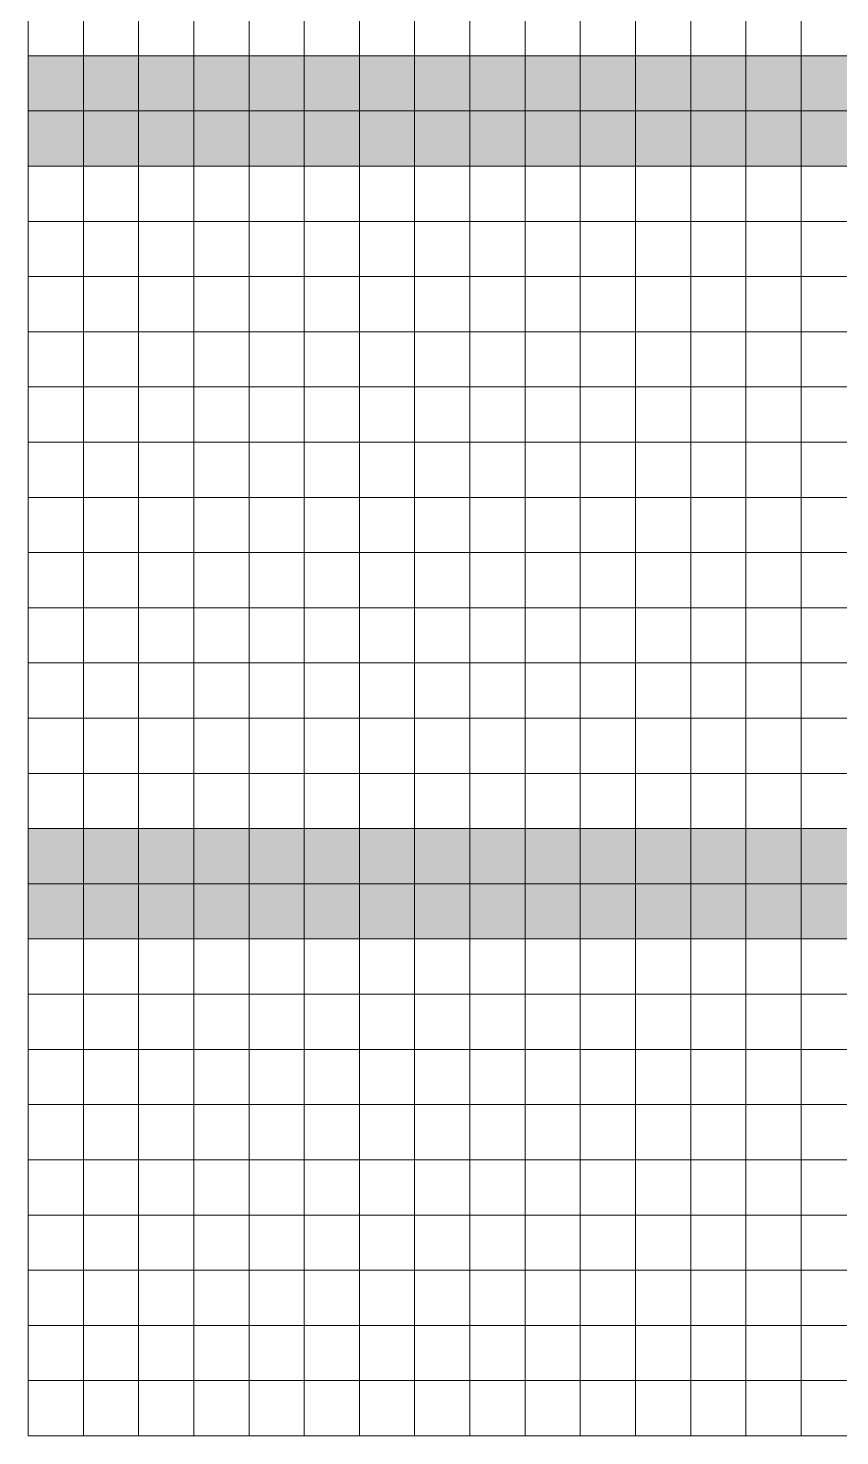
# Model space of a CAD drawing. Header units: millimetres. Extents: x 7481 to 272303, y 53290 to 107290.
# Drawn here: x 56107 to 70807, y 53290 to 78790 of the extents above; entities that cross this region are included whole.
import ezdxf

# ---------------------------------------------------------------- set-up
doc = ezdxf.new("R2010")
doc.units = ezdxf.units.MM
doc.layers.get('0').update_dxf_attribs({"lineweight": 0})
doc.layers.add('l_road', color=7, linetype='Continuous')

msp = doc.modelspace()

# ---------------------------------------------------------------- hatches: boundary and pattern name
at = {"layer": 'l_road'}
h = msp.add_hatch(color=256, dxfattribs=at)
h.dxf.hatch_style = 1
h.paths.add_polyline_path([(57107, 78290), (56107, 78290), (56107, 77290), (57107, 77290)])
h = msp.add_hatch(color=256, dxfattribs=at)
h.dxf.hatch_style = 1
h.paths.add_polyline_path([(58107, 78290), (57107, 78290), (57107, 77290), (58107, 77290)])
h = msp.add_hatch(color=256, dxfattribs=at)
h.dxf.hatch_style = 1
h.paths.add_polyline_path([(59107, 78290), (58107, 78290), (58107, 77290), (59107, 77290)])
h = msp.add_hatch(color=256, dxfattribs=at)
h.dxf.hatch_style = 1
h.paths.add_polyline_path([(60107, 78290), (59107, 78290), (59107, 77290), (60107, 77290)])
h = msp.add_hatch(color=256, dxfattribs=at)
h.dxf.hatch_style = 1
h.paths.add_polyline_path([(61107, 78290), (60107, 78290), (60107, 77290), (61107, 77290)])
h = msp.add_hatch(color=256, dxfattribs=at)
h.dxf.hatch_style = 1
h.paths.add_polyline_path([(62107, 78290), (61107, 78290), (61107, 77290), (62107, 77290)])
h = msp.add_hatch(color=256, dxfattribs=at)
h.dxf.hatch_style = 1
h.paths.add_polyline_path([(63107, 78290), (62107, 78290), (62107, 77290), (63107, 77290)])
h = msp.add_hatch(color=256, dxfattribs=at)
h.dxf.hatch_style = 1
h.paths.add_polyline_path([(64107, 78290), (63107, 78290), (63107, 77290), (64107, 77290)])
h = msp.add_hatch(color=256, dxfattribs=at)
h.dxf.hatch_style = 1
h.paths.add_polyline_path([(65107, 78290), (64107, 78290), (64107, 77290), (65107, 77290)])
h = msp.add_hatch(color=256, dxfattribs=at)
h.dxf.hatch_style = 1
h.paths.add_polyline_path([(66107, 78290), (65107, 78290), (65107, 77290), (66107, 77290)])
h = msp.add_hatch(color=256, dxfattribs=at)
h.dxf.hatch_style = 1
h.paths.add_polyline_path([(67107, 78290), (66107, 78290), (66107, 77290), (67107, 77290)])
h = msp.add_hatch(color=256, dxfattribs=at)
h.dxf.hatch_style = 1
h.paths.add_polyline_path([(68107, 78290), (67107, 78290), (67107, 77290), (68107, 77290)])
h = msp.add_hatch(color=256, dxfattribs=at)
h.dxf.hatch_style = 1
h.paths.add_polyline_path([(69107, 78290), (68107, 78290), (68107, 77290), (69107, 77290)])
h = msp.add_hatch(color=256, dxfattribs=at)
h.dxf.hatch_style = 1
h.paths.add_polyline_path([(70107, 78290), (69107, 78290), (69107, 77290), (70107, 77290)])
h = msp.add_hatch(color=256, dxfattribs=at)
h.dxf.hatch_style = 1
h.paths.add_polyline_path([(71107, 78290), (70107, 78290), (70107, 77290), (71107, 77290)])
h = msp.add_hatch(color=256, dxfattribs=at)
h.dxf.hatch_style = 1
h.paths.add_polyline_path([(57107, 77290), (56107, 77290), (56107, 76290), (57107, 76290)])
h = msp.add_hatch(color=256, dxfattribs=at)
h.dxf.hatch_style = 1
h.paths.add_polyline_path([(58107, 77290), (57107, 77290), (57107, 76290), (58107, 76290)])
h = msp.add_hatch(color=256, dxfattribs=at)
h.dxf.hatch_style = 1
h.paths.add_polyline_path([(59107, 77290), (58107, 77290), (58107, 76290), (59107, 76290)])
h = msp.add_hatch(color=256, dxfattribs=at)
h.dxf.hatch_style = 1
h.paths.add_polyline_path([(60107, 77290), (59107, 77290), (59107, 76290), (60107, 76290)])
h = msp.add_hatch(color=256, dxfattribs=at)
h.dxf.hatch_style = 1
h.paths.add_polyline_path([(61107, 77290), (60107, 77290), (60107, 76290), (61107, 76290)])
h = msp.add_hatch(color=256, dxfattribs=at)
h.dxf.hatch_style = 1
h.paths.add_polyline_path([(62107, 77290), (61107, 77290), (61107, 76290), (62107, 76290)])
h = msp.add_hatch(color=256, dxfattribs=at)
h.dxf.hatch_style = 1
h.paths.add_polyline_path([(63107, 77290), (62107, 77290), (62107, 76290), (63107, 76290)])
h = msp.add_hatch(color=256, dxfattribs=at)
h.dxf.hatch_style = 1
h.paths.add_polyline_path([(64107, 77290), (63107, 77290), (63107, 76290), (64107, 76290)])
h = msp.add_hatch(color=256, dxfattribs=at)
h.dxf.hatch_style = 1
h.paths.add_polyline_path([(65107, 77290), (64107, 77290), (64107, 76290), (65107, 76290)])
h = msp.add_hatch(color=256, dxfattribs=at)
h.dxf.hatch_style = 1
h.paths.add_polyline_path([(66107, 77290), (65107, 77290), (65107, 76290), (66107, 76290)])
h = msp.add_hatch(color=256, dxfattribs=at)
h.dxf.hatch_style = 1
h.paths.add_polyline_path([(67107, 77290), (66107, 77290), (66107, 76290), (67107, 76290)])
h = msp.add_hatch(color=256, dxfattribs=at)
h.dxf.hatch_style = 1
h.paths.add_polyline_path([(68107, 77290), (67107, 77290), (67107, 76290), (68107, 76290)])
h = msp.add_hatch(color=256, dxfattribs=at)
h.dxf.hatch_style = 1
h.paths.add_polyline_path([(69107, 77290), (68107, 77290), (68107, 76290), (69107, 76290)])
h = msp.add_hatch(color=256, dxfattribs=at)
h.dxf.hatch_style = 1
h.paths.add_polyline_path([(70107, 77290), (69107, 77290), (69107, 76290), (70107, 76290)])
h = msp.add_hatch(color=256, dxfattribs=at)
h.dxf.hatch_style = 1
h.paths.add_polyline_path([(71107, 77290), (70107, 77290), (70107, 76290), (71107, 76290)])
h = msp.add_hatch(color=256, dxfattribs=at)
h.dxf.hatch_style = 1
h.paths.add_polyline_path([(57107, 64290), (56107, 64290), (56107, 63290), (57107, 63290)])
h = msp.add_hatch(color=256, dxfattribs=at)
h.dxf.hatch_style = 1
h.paths.add_polyline_path([(58107, 64290), (57107, 64290), (57107, 63290), (58107, 63290)])
h = msp.add_hatch(color=256, dxfattribs=at)
h.dxf.hatch_style = 1
h.paths.add_polyline_path([(59107, 64290), (58107, 64290), (58107, 63290), (59107, 63290)])
h = msp.add_hatch(color=256, dxfattribs=at)
h.dxf.hatch_style = 1
h.paths.add_polyline_path([(60107, 64290), (59107, 64290), (59107, 63290), (60107, 63290)])
h = msp.add_hatch(color=256, dxfattribs=at)
h.dxf.hatch_style = 1
h.paths.add_polyline_path([(61107, 64290), (60107, 64290), (60107, 63290), (61107, 63290)])
h = msp.add_hatch(color=256, dxfattribs=at)
h.dxf.hatch_style = 1
h.paths.add_polyline_path([(62107, 64290), (61107, 64290), (61107, 63290), (62107, 63290)])
h = msp.add_hatch(color=256, dxfattribs=at)
h.dxf.hatch_style = 1
h.paths.add_polyline_path([(63107, 64290), (62107, 64290), (62107, 63290), (63107, 63290)])
h = msp.add_hatch(color=256, dxfattribs=at)
h.dxf.hatch_style = 1
h.paths.add_polyline_path([(64107, 64290), (63107, 64290), (63107, 63290), (64107, 63290)])
h = msp.add_hatch(color=256, dxfattribs=at)
h.dxf.hatch_style = 1
h.paths.add_polyline_path([(65107, 64290), (64107, 64290), (64107, 63290), (65107, 63290)])
h = msp.add_hatch(color=256, dxfattribs=at)
h.dxf.hatch_style = 1
h.paths.add_polyline_path([(66107, 64290), (65107, 64290), (65107, 63290), (66107, 63290)])
h = msp.add_hatch(color=256, dxfattribs=at)
h.dxf.hatch_style = 1
h.paths.add_polyline_path([(67107, 64290), (66107, 64290), (66107, 63290), (67107, 63290)])
h = msp.add_hatch(color=256, dxfattribs=at)
h.dxf.hatch_style = 1
h.paths.add_polyline_path([(68107, 64290), (67107, 64290), (67107, 63290), (68107, 63290)])
h = msp.add_hatch(color=256, dxfattribs=at)
h.dxf.hatch_style = 1
h.paths.add_polyline_path([(69107, 64290), (68107, 64290), (68107, 63290), (69107, 63290)])
h = msp.add_hatch(color=256, dxfattribs=at)
h.dxf.hatch_style = 1
h.paths.add_polyline_path([(70107, 64290), (69107, 64290), (69107, 63290), (70107, 63290)])
h = msp.add_hatch(color=256, dxfattribs=at)
h.dxf.hatch_style = 1
h.paths.add_polyline_path([(71107, 64290), (70107, 64290), (70107, 63290), (71107, 63290)])
h = msp.add_hatch(color=256, dxfattribs=at)
h.dxf.hatch_style = 1
h.paths.add_polyline_path([(57107, 63290), (56107, 63290), (56107, 62290), (57107, 62290)])
h = msp.add_hatch(color=256, dxfattribs=at)
h.dxf.hatch_style = 1
h.paths.add_polyline_path([(58107, 63290), (57107, 63290), (57107, 62290), (58107, 62290)])
h = msp.add_hatch(color=256, dxfattribs=at)
h.dxf.hatch_style = 1
h.paths.add_polyline_path([(59107, 63290), (58107, 63290), (58107, 62290), (59107, 62290)])
h = msp.add_hatch(color=256, dxfattribs=at)
h.dxf.hatch_style = 1
h.paths.add_polyline_path([(60107, 63290), (59107, 63290), (59107, 62290), (60107, 62290)])
h = msp.add_hatch(color=256, dxfattribs=at)
h.dxf.hatch_style = 1
h.paths.add_polyline_path([(61107, 63290), (60107, 63290), (60107, 62290), (61107, 62290)])
h = msp.add_hatch(color=256, dxfattribs=at)
h.dxf.hatch_style = 1
h.paths.add_polyline_path([(62107, 63290), (61107, 63290), (61107, 62290), (62107, 62290)])
h = msp.add_hatch(color=256, dxfattribs=at)
h.dxf.hatch_style = 1
h.paths.add_polyline_path([(63107, 63290), (62107, 63290), (62107, 62290), (63107, 62290)])
h = msp.add_hatch(color=256, dxfattribs=at)
h.dxf.hatch_style = 1
h.paths.add_polyline_path([(64107, 63290), (63107, 63290), (63107, 62290), (64107, 62290)])
h = msp.add_hatch(color=256, dxfattribs=at)
h.dxf.hatch_style = 1
h.paths.add_polyline_path([(65107, 63290), (64107, 63290), (64107, 62290), (65107, 62290)])
h = msp.add_hatch(color=256, dxfattribs=at)
h.dxf.hatch_style = 1
h.paths.add_polyline_path([(66107, 63290), (65107, 63290), (65107, 62290), (66107, 62290)])
h = msp.add_hatch(color=256, dxfattribs=at)
h.dxf.hatch_style = 1
h.paths.add_polyline_path([(67107, 63290), (66107, 63290), (66107, 62290), (67107, 62290)])
h = msp.add_hatch(color=256, dxfattribs=at)
h.dxf.hatch_style = 1
h.paths.add_polyline_path([(68107, 63290), (67107, 63290), (67107, 62290), (68107, 62290)])
h = msp.add_hatch(color=256, dxfattribs=at)
h.dxf.hatch_style = 1
h.paths.add_polyline_path([(69107, 63290), (68107, 63290), (68107, 62290), (69107, 62290)])
h = msp.add_hatch(color=256, dxfattribs=at)
h.dxf.hatch_style = 1
h.paths.add_polyline_path([(70107, 63290), (69107, 63290), (69107, 62290), (70107, 62290)])
h = msp.add_hatch(color=256, dxfattribs=at)
h.dxf.hatch_style = 1
h.paths.add_polyline_path([(71107, 63290), (70107, 63290), (70107, 62290), (71107, 62290)])

# ---------------------------------------------------------------- linework, layer by layer
for points in [[(56107, 78290), (57107, 78290), (57107, 79290), (56107, 79290)], [(57107, 78290), (58107, 78290), (58107, 79290), (57107, 79290)], [(58107, 78290), (59107, 78290), (59107, 79290), (58107, 79290)], [(59107, 78290), (60107, 78290), (60107, 79290), (59107, 79290)], [(60107, 78290), (61107, 78290), (61107, 79290), (60107, 79290)], [(61107, 78290), (62107, 78290), (62107, 79290), (61107, 79290)], [(62107, 78290), (63107, 78290), (63107, 79290), (62107, 79290)], [(63107, 78290), (64107, 78290), (64107, 79290), (63107, 79290)], [(64107, 78290), (65107, 78290), (65107, 79290), (64107, 79290)], [(65107, 78290), (66107, 78290), (66107, 79290), (65107, 79290)], [(66107, 78290), (67107, 78290), (67107, 79290), (66107, 79290)], [(67107, 78290), (68107, 78290), (68107, 79290), (67107, 79290)], [(68107, 78290), (69107, 78290), (69107, 79290), (68107, 79290)], [(69107, 78290), (70107, 78290), (70107, 79290), (69107, 79290)], [(70107, 78290), (71107, 78290), (71107, 79290), (70107, 79290)], [(56107, 77290), (57107, 77290), (57107, 78290), (56107, 78290)], [(57107, 77290), (58107, 77290), (58107, 78290), (57107, 78290)], [(58107, 77290), (59107, 77290), (59107, 78290), (58107, 78290)], [(59107, 77290), (60107, 77290), (60107, 78290), (59107, 78290)], [(60107, 77290), (61107, 77290), (61107, 78290), (60107, 78290)], [(61107, 77290), (62107, 77290), (62107, 78290), (61107, 78290)], [(62107, 77290), (63107, 77290), (63107, 78290), (62107, 78290)], [(63107, 77290), (64107, 77290), (64107, 78290), (63107, 78290)], [(64107, 77290), (65107, 77290), (65107, 78290), (64107, 78290)], [(65107, 77290), (66107, 77290), (66107, 78290), (65107, 78290)], [(66107, 77290), (67107, 77290), (67107, 78290), (66107, 78290)], [(67107, 77290), (68107, 77290), (68107, 78290), (67107, 78290)], [(68107, 77290), (69107, 77290), (69107, 78290), (68107, 78290)], [(69107, 77290), (70107, 77290), (70107, 78290), (69107, 78290)], [(70107, 77290), (71107, 77290), (71107, 78290), (70107, 78290)], [(56107, 76290), (57107, 76290), (57107, 77290), (56107, 77290)], [(57107, 76290), (58107, 76290), (58107, 77290), (57107, 77290)], [(58107, 76290), (59107, 76290), (59107, 77290), (58107, 77290)], [(59107, 76290), (60107, 76290), (60107, 77290), (59107, 77290)], [(60107, 76290), (61107, 76290), (61107, 77290), (60107, 77290)], [(61107, 76290), (62107, 76290), (62107, 77290), (61107, 77290)], [(62107, 76290), (63107, 76290), (63107, 77290), (62107, 77290)], [(63107, 76290), (64107, 76290), (64107, 77290), (63107, 77290)], [(64107, 76290), (65107, 76290), (65107, 77290), (64107, 77290)], [(65107, 76290), (66107, 76290), (66107, 77290), (65107, 77290)], [(66107, 76290), (67107, 76290), (67107, 77290), (66107, 77290)], [(67107, 76290), (68107, 76290), (68107, 77290), (67107, 77290)], [(68107, 76290), (69107, 76290), (69107, 77290), (68107, 77290)], [(69107, 76290), (70107, 76290), (70107, 77290), (69107, 77290)], [(70107, 76290), (71107, 76290), (71107, 77290), (70107, 77290)], [(56107, 75290), (57107, 75290), (57107, 76290), (56107, 76290)], [(57107, 75290), (58107, 75290), (58107, 76290), (57107, 76290)], [(58107, 75290), (59107, 75290), (59107, 76290), (58107, 76290)], [(59107, 75290), (60107, 75290), (60107, 76290), (59107, 76290)], [(60107, 75290), (61107, 75290), (61107, 76290), (60107, 76290)], [(61107, 75290), (62107, 75290), (62107, 76290), (61107, 76290)], [(62107, 75290), (63107, 75290), (63107, 76290), (62107, 76290)], [(63107, 75290), (64107, 75290), (64107, 76290), (63107, 76290)], [(64107, 75290), (65107, 75290), (65107, 76290), (64107, 76290)], [(65107, 75290), (66107, 75290), (66107, 76290), (65107, 76290)], [(66107, 75290), (67107, 75290), (67107, 76290), (66107, 76290)], [(67107, 75290), (68107, 75290), (68107, 76290), (67107, 76290)], [(68107, 75290), (69107, 75290), (69107, 76290), (68107, 76290)], [(69107, 75290), (70107, 75290), (70107, 76290), (69107, 76290)], [(70107, 75290), (71107, 75290), (71107, 76290), (70107, 76290)], [(56107, 74290), (57107, 74290), (57107, 75290), (56107, 75290)], [(57107, 74290), (58107, 74290), (58107, 75290), (57107, 75290)], [(58107, 74290), (59107, 74290), (59107, 75290), (58107, 75290)], [(59107, 74290), (60107, 74290), (60107, 75290), (59107, 75290)], [(60107, 74290), (61107, 74290), (61107, 75290), (60107, 75290)], [(61107, 74290), (62107, 74290), (62107, 75290), (61107, 75290)], [(62107, 74290), (63107, 74290), (63107, 75290), (62107, 75290)], [(63107, 74290), (64107, 74290), (64107, 75290), (63107, 75290)], [(64107, 74290), (65107, 74290), (65107, 75290), (64107, 75290)], [(65107, 74290), (66107, 74290), (66107, 75290), (65107, 75290)], [(66107, 74290), (67107, 74290), (67107, 75290), (66107, 75290)], [(67107, 74290), (68107, 74290), (68107, 75290), (67107, 75290)], [(68107, 74290), (69107, 74290), (69107, 75290), (68107, 75290)], [(69107, 74290), (70107, 74290), (70107, 75290), (69107, 75290)], [(70107, 74290), (71107, 74290), (71107, 75290), (70107, 75290)], [(56107, 73290), (57107, 73290), (57107, 74290), (56107, 74290)], [(57107, 73290), (58107, 73290), (58107, 74290), (57107, 74290)], [(58107, 73290), (59107, 73290), (59107, 74290), (58107, 74290)], [(59107, 73290), (60107, 73290), (60107, 74290), (59107, 74290)], [(60107, 73290), (61107, 73290), (61107, 74290), (60107, 74290)], [(61107, 73290), (62107, 73290), (62107, 74290), (61107, 74290)], [(62107, 73290), (63107, 73290), (63107, 74290), (62107, 74290)], [(63107, 73290), (64107, 73290), (64107, 74290), (63107, 74290)], [(64107, 73290), (65107, 73290), (65107, 74290), (64107, 74290)], [(65107, 73290), (66107, 73290), (66107, 74290), (65107, 74290)], [(66107, 73290), (67107, 73290), (67107, 74290), (66107, 74290)], [(67107, 73290), (68107, 73290), (68107, 74290), (67107, 74290)], [(68107, 73290), (69107, 73290), (69107, 74290), (68107, 74290)], [(69107, 73290), (70107, 73290), (70107, 74290), (69107, 74290)], [(70107, 73290), (71107, 73290), (71107, 74290), (70107, 74290)], [(56107, 72290), (57107, 72290), (57107, 73290), (56107, 73290)], [(57107, 72290), (58107, 72290), (58107, 73290), (57107, 73290)], [(58107, 72290), (59107, 72290), (59107, 73290), (58107, 73290)], [(59107, 72290), (60107, 72290), (60107, 73290), (59107, 73290)], [(60107, 72290), (61107, 72290), (61107, 73290), (60107, 73290)], [(61107, 72290), (62107, 72290), (62107, 73290), (61107, 73290)], [(62107, 72290), (63107, 72290), (63107, 73290), (62107, 73290)], [(63107, 72290), (64107, 72290), (64107, 73290), (63107, 73290)], [(64107, 72290), (65107, 72290), (65107, 73290), (64107, 73290)], [(65107, 72290), (66107, 72290), (66107, 73290), (65107, 73290)], [(66107, 72290), (67107, 72290), (67107, 73290), (66107, 73290)], [(67107, 72290), (68107, 72290), (68107, 73290), (67107, 73290)], [(68107, 72290), (69107, 72290), (69107, 73290), (68107, 73290)], [(69107, 72290), (70107, 72290), (70107, 73290), (69107, 73290)], [(70107, 72290), (71107, 72290), (71107, 73290), (70107, 73290)], [(56107, 71290), (57107, 71290), (57107, 72290), (56107, 72290)], [(57107, 71290), (58107, 71290), (58107, 72290), (57107, 72290)], [(58107, 71290), (59107, 71290), (59107, 72290), (58107, 72290)], [(59107, 71290), (60107, 71290), (60107, 72290), (59107, 72290)], [(60107, 71290), (61107, 71290), (61107, 72290), (60107, 72290)], [(61107, 71290), (62107, 71290), (62107, 72290), (61107, 72290)], [(62107, 71290), (63107, 71290), (63107, 72290), (62107, 72290)], [(63107, 71290), (64107, 71290), (64107, 72290), (63107, 72290)], [(64107, 71290), (65107, 71290), (65107, 72290), (64107, 72290)], [(65107, 71290), (66107, 71290), (66107, 72290), (65107, 72290)], [(66107, 71290), (67107, 71290), (67107, 72290), (66107, 72290)], [(67107, 71290), (68107, 71290), (68107, 72290), (67107, 72290)], [(68107, 71290), (69107, 71290), (69107, 72290), (68107, 72290)], [(69107, 71290), (70107, 71290), (70107, 72290), (69107, 72290)], [(70107, 71290), (71107, 71290), (71107, 72290), (70107, 72290)], [(56107, 70290), (57107, 70290), (57107, 71290), (56107, 71290)], [(57107, 70290), (58107, 70290), (58107, 71290), (57107, 71290)], [(58107, 70290), (59107, 70290), (59107, 71290), (58107, 71290)], [(59107, 70290), (60107, 70290), (60107, 71290), (59107, 71290)], [(60107, 70290), (61107, 70290), (61107, 71290), (60107, 71290)], [(61107, 70290), (62107, 70290), (62107, 71290), (61107, 71290)], [(62107, 70290), (63107, 70290), (63107, 71290), (62107, 71290)], [(63107, 70290), (64107, 70290), (64107, 71290), (63107, 71290)], [(64107, 70290), (65107, 70290), (65107, 71290), (64107, 71290)], [(65107, 70290), (66107, 70290), (66107, 71290), (65107, 71290)], [(66107, 70290), (67107, 70290), (67107, 71290), (66107, 71290)], [(67107, 70290), (68107, 70290), (68107, 71290), (67107, 71290)], [(68107, 70290), (69107, 70290), (69107, 71290), (68107, 71290)], [(69107, 70290), (70107, 70290), (70107, 71290), (69107, 71290)], [(70107, 70290), (71107, 70290), (71107, 71290), (70107, 71290)], [(56107, 69290), (57107, 69290), (57107, 70290), (56107, 70290)], [(57107, 69290), (58107, 69290), (58107, 70290), (57107, 70290)], [(58107, 69290), (59107, 69290), (59107, 70290), (58107, 70290)], [(59107, 69290), (60107, 69290), (60107, 70290), (59107, 70290)], [(60107, 69290), (61107, 69290), (61107, 70290), (60107, 70290)], [(61107, 69290), (62107, 69290), (62107, 70290), (61107, 70290)], [(62107, 69290), (63107, 69290), (63107, 70290), (62107, 70290)], [(63107, 69290), (64107, 69290), (64107, 70290), (63107, 70290)], [(64107, 69290), (65107, 69290), (65107, 70290), (64107, 70290)], [(65107, 69290), (66107, 69290), (66107, 70290), (65107, 70290)], [(66107, 69290), (67107, 69290), (67107, 70290), (66107, 70290)], [(67107, 69290), (68107, 69290), (68107, 70290), (67107, 70290)], [(68107, 69290), (69107, 69290), (69107, 70290), (68107, 70290)], [(69107, 69290), (70107, 69290), (70107, 70290), (69107, 70290)], [(70107, 69290), (71107, 69290), (71107, 70290), (70107, 70290)], [(56107, 68290), (57107, 68290), (57107, 69290), (56107, 69290)], [(57107, 68290), (58107, 68290), (58107, 69290), (57107, 69290)], [(58107, 68290), (59107, 68290), (59107, 69290), (58107, 69290)], [(59107, 68290), (60107, 68290), (60107, 69290), (59107, 69290)], [(60107, 68290), (61107, 68290), (61107, 69290), (60107, 69290)], [(61107, 68290), (62107, 68290), (62107, 69290), (61107, 69290)], [(62107, 68290), (63107, 68290), (63107, 69290), (62107, 69290)], [(63107, 68290), (64107, 68290), (64107, 69290), (63107, 69290)], [(64107, 68290), (65107, 68290), (65107, 69290), (64107, 69290)], [(65107, 68290), (66107, 68290), (66107, 69290), (65107, 69290)], [(66107, 68290), (67107, 68290), (67107, 69290), (66107, 69290)], [(67107, 68290), (68107, 68290), (68107, 69290), (67107, 69290)], [(68107, 68290), (69107, 68290), (69107, 69290), (68107, 69290)], [(69107, 68290), (70107, 68290), (70107, 69290), (69107, 69290)], [(70107, 68290), (71107, 68290), (71107, 69290), (70107, 69290)], [(56107, 67290), (57107, 67290), (57107, 68290), (56107, 68290)], [(57107, 67290), (58107, 67290), (58107, 68290), (57107, 68290)], [(58107, 67290), (59107, 67290), (59107, 68290), (58107, 68290)], [(59107, 67290), (60107, 67290), (60107, 68290), (59107, 68290)], [(60107, 67290), (61107, 67290), (61107, 68290), (60107, 68290)], [(61107, 67290), (62107, 67290), (62107, 68290), (61107, 68290)], [(62107, 67290), (63107, 67290), (63107, 68290), (62107, 68290)], [(63107, 67290), (64107, 67290), (64107, 68290), (63107, 68290)], [(64107, 67290), (65107, 67290), (65107, 68290), (64107, 68290)], [(65107, 67290), (66107, 67290), (66107, 68290), (65107, 68290)], [(66107, 67290), (67107, 67290), (67107, 68290), (66107, 68290)], [(67107, 67290), (68107, 67290), (68107, 68290), (67107, 68290)], [(68107, 67290), (69107, 67290), (69107, 68290), (68107, 68290)], [(69107, 67290), (70107, 67290), (70107, 68290), (69107, 68290)], [(70107, 67290), (71107, 67290), (71107, 68290), (70107, 68290)], [(56107, 66290), (57107, 66290), (57107, 67290), (56107, 67290)], [(57107, 66290), (58107, 66290), (58107, 67290), (57107, 67290)], [(58107, 66290), (59107, 66290), (59107, 67290), (58107, 67290)], [(59107, 66290), (60107, 66290), (60107, 67290), (59107, 67290)], [(60107, 66290), (61107, 66290), (61107, 67290), (60107, 67290)], [(61107, 66290), (62107, 66290), (62107, 67290), (61107, 67290)], [(62107, 66290), (63107, 66290), (63107, 67290), (62107, 67290)], [(63107, 66290), (64107, 66290), (64107, 67290), (63107, 67290)], [(64107, 66290), (65107, 66290), (65107, 67290), (64107, 67290)], [(65107, 66290), (66107, 66290), (66107, 67290), (65107, 67290)], [(66107, 66290), (67107, 66290), (67107, 67290), (66107, 67290)], [(67107, 66290), (68107, 66290), (68107, 67290), (67107, 67290)], [(68107, 66290), (69107, 66290), (69107, 67290), (68107, 67290)], [(69107, 66290), (70107, 66290), (70107, 67290), (69107, 67290)], [(70107, 66290), (71107, 66290), (71107, 67290), (70107, 67290)], [(56107, 65290), (57107, 65290), (57107, 66290), (56107, 66290)], [(57107, 65290), (58107, 65290), (58107, 66290), (57107, 66290)], [(58107, 65290), (59107, 65290), (59107, 66290), (58107, 66290)], [(59107, 65290), (60107, 65290), (60107, 66290), (59107, 66290)], [(60107, 65290), (61107, 65290), (61107, 66290), (60107, 66290)], [(61107, 65290), (62107, 65290), (62107, 66290), (61107, 66290)], [(62107, 65290), (63107, 65290), (63107, 66290), (62107, 66290)], [(63107, 65290), (64107, 65290), (64107, 66290), (63107, 66290)], [(64107, 65290), (65107, 65290), (65107, 66290), (64107, 66290)], [(65107, 65290), (66107, 65290), (66107, 66290), (65107, 66290)], [(66107, 65290), (67107, 65290), (67107, 66290), (66107, 66290)], [(67107, 65290), (68107, 65290), (68107, 66290), (67107, 66290)], [(68107, 65290), (69107, 65290), (69107, 66290), (68107, 66290)], [(69107, 65290), (70107, 65290), (70107, 66290), (69107, 66290)], [(70107, 65290), (71107, 65290), (71107, 66290), (70107, 66290)], [(56107, 64290), (57107, 64290), (57107, 65290), (56107, 65290)], [(57107, 64290), (58107, 64290), (58107, 65290), (57107, 65290)], [(58107, 64290), (59107, 64290), (59107, 65290), (58107, 65290)], [(59107, 64290), (60107, 64290), (60107, 65290), (59107, 65290)], [(60107, 64290), (61107, 64290), (61107, 65290), (60107, 65290)], [(61107, 64290), (62107, 64290), (62107, 65290), (61107, 65290)], [(62107, 64290), (63107, 64290), (63107, 65290), (62107, 65290)], [(63107, 64290), (64107, 64290), (64107, 65290), (63107, 65290)], [(64107, 64290), (65107, 64290), (65107, 65290), (64107, 65290)], [(65107, 64290), (66107, 64290), (66107, 65290), (65107, 65290)], [(66107, 64290), (67107, 64290), (67107, 65290), (66107, 65290)], [(67107, 64290), (68107, 64290), (68107, 65290), (67107, 65290)], [(68107, 64290), (69107, 64290), (69107, 65290), (68107, 65290)], [(69107, 64290), (70107, 64290), (70107, 65290), (69107, 65290)], [(70107, 64290), (71107, 64290), (71107, 65290), (70107, 65290)], [(56107, 63290), (57107, 63290), (57107, 64290), (56107, 64290)], [(57107, 63290), (58107, 63290), (58107, 64290), (57107, 64290)], [(58107, 63290), (59107, 63290), (59107, 64290), (58107, 64290)], [(59107, 63290), (60107, 63290), (60107, 64290), (59107, 64290)], [(60107, 63290), (61107, 63290), (61107, 64290), (60107, 64290)], [(61107, 63290), (62107, 63290), (62107, 64290), (61107, 64290)], [(62107, 63290), (63107, 63290), (63107, 64290), (62107, 64290)], [(63107, 63290), (64107, 63290), (64107, 64290), (63107, 64290)], [(64107, 63290), (65107, 63290), (65107, 64290), (64107, 64290)], [(65107, 63290), (66107, 63290), (66107, 64290), (65107, 64290)], [(66107, 63290), (67107, 63290), (67107, 64290), (66107, 64290)], [(67107, 63290), (68107, 63290), (68107, 64290), (67107, 64290)], [(68107, 63290), (69107, 63290), (69107, 64290), (68107, 64290)], [(69107, 63290), (70107, 63290), (70107, 64290), (69107, 64290)], [(70107, 63290), (71107, 63290), (71107, 64290), (70107, 64290)], [(56107, 62290), (57107, 62290), (57107, 63290), (56107, 63290)], [(57107, 62290), (58107, 62290), (58107, 63290), (57107, 63290)], [(58107, 62290), (59107, 62290), (59107, 63290), (58107, 63290)], [(59107, 62290), (60107, 62290), (60107, 63290), (59107, 63290)], [(60107, 62290), (61107, 62290), (61107, 63290), (60107, 63290)], [(61107, 62290), (62107, 62290), (62107, 63290), (61107, 63290)], [(62107, 62290), (63107, 62290), (63107, 63290), (62107, 63290)], [(63107, 62290), (64107, 62290), (64107, 63290), (63107, 63290)], [(64107, 62290), (65107, 62290), (65107, 63290), (64107, 63290)], [(65107, 62290), (66107, 62290), (66107, 63290), (65107, 63290)], [(66107, 62290), (67107, 62290), (67107, 63290), (66107, 63290)], [(67107, 62290), (68107, 62290), (68107, 63290), (67107, 63290)], [(68107, 62290), (69107, 62290), (69107, 63290), (68107, 63290)], [(69107, 62290), (70107, 62290), (70107, 63290), (69107, 63290)], [(70107, 62290), (71107, 62290), (71107, 63290), (70107, 63290)], [(56107, 61290), (57107, 61290), (57107, 62290), (56107, 62290)], [(57107, 61290), (58107, 61290), (58107, 62290), (57107, 62290)], [(58107, 61290), (59107, 61290), (59107, 62290), (58107, 62290)], [(59107, 61290), (60107, 61290), (60107, 62290), (59107, 62290)], [(60107, 61290), (61107, 61290), (61107, 62290), (60107, 62290)], [(61107, 61290), (62107, 61290), (62107, 62290), (61107, 62290)], [(62107, 61290), (63107, 61290), (63107, 62290), (62107, 62290)], [(63107, 61290), (64107, 61290), (64107, 62290), (63107, 62290)], [(64107, 61290), (65107, 61290), (65107, 62290), (64107, 62290)], [(65107, 61290), (66107, 61290), (66107, 62290), (65107, 62290)], [(66107, 61290), (67107, 61290), (67107, 62290), (66107, 62290)], [(67107, 61290), (68107, 61290), (68107, 62290), (67107, 62290)], [(68107, 61290), (69107, 61290), (69107, 62290), (68107, 62290)], [(69107, 61290), (70107, 61290), (70107, 62290), (69107, 62290)], [(70107, 61290), (71107, 61290), (71107, 62290), (70107, 62290)], [(56107, 60290), (57107, 60290), (57107, 61290), (56107, 61290)], [(57107, 60290), (58107, 60290), (58107, 61290), (57107, 61290)], [(58107, 60290), (59107, 60290), (59107, 61290), (58107, 61290)], [(59107, 60290), (60107, 60290), (60107, 61290), (59107, 61290)], [(60107, 60290), (61107, 60290), (61107, 61290), (60107, 61290)], [(61107, 60290), (62107, 60290), (62107, 61290), (61107, 61290)], [(62107, 60290), (63107, 60290), (63107, 61290), (62107, 61290)], [(63107, 60290), (64107, 60290), (64107, 61290), (63107, 61290)], [(64107, 60290), (65107, 60290), (65107, 61290), (64107, 61290)], [(65107, 60290), (66107, 60290), (66107, 61290), (65107, 61290)], [(66107, 60290), (67107, 60290), (67107, 61290), (66107, 61290)], [(67107, 60290), (68107, 60290), (68107, 61290), (67107, 61290)], [(68107, 60290), (69107, 60290), (69107, 61290), (68107, 61290)], [(69107, 60290), (70107, 60290), (70107, 61290), (69107, 61290)], [(70107, 60290), (71107, 60290), (71107, 61290), (70107, 61290)], [(56107, 59290), (57107, 59290), (57107, 60290), (56107, 60290)], [(57107, 59290), (58107, 59290), (58107, 60290), (57107, 60290)], [(58107, 59290), (59107, 59290), (59107, 60290), (58107, 60290)], [(59107, 59290), (60107, 59290), (60107, 60290), (59107, 60290)], [(60107, 59290), (61107, 59290), (61107, 60290), (60107, 60290)], [(61107, 59290), (62107, 59290), (62107, 60290), (61107, 60290)], [(62107, 59290), (63107, 59290), (63107, 60290), (62107, 60290)], [(63107, 59290), (64107, 59290), (64107, 60290), (63107, 60290)], [(64107, 59290), (65107, 59290), (65107, 60290), (64107, 60290)], [(65107, 59290), (66107, 59290), (66107, 60290), (65107, 60290)], [(66107, 59290), (67107, 59290), (67107, 60290), (66107, 60290)], [(67107, 59290), (68107, 59290), (68107, 60290), (67107, 60290)], [(68107, 59290), (69107, 59290), (69107, 60290), (68107, 60290)], [(69107, 59290), (70107, 59290), (70107, 60290), (69107, 60290)], [(70107, 59290), (71107, 59290), (71107, 60290), (70107, 60290)], [(56107, 58290), (57107, 58290), (57107, 59290), (56107, 59290)], [(57107, 58290), (58107, 58290), (58107, 59290), (57107, 59290)], [(58107, 58290), (59107, 58290), (59107, 59290), (58107, 59290)], [(59107, 58290), (60107, 58290), (60107, 59290), (59107, 59290)], [(60107, 58290), (61107, 58290), (61107, 59290), (60107, 59290)], [(61107, 58290), (62107, 58290), (62107, 59290), (61107, 59290)], [(62107, 58290), (63107, 58290), (63107, 59290), (62107, 59290)], [(63107, 58290), (64107, 58290), (64107, 59290), (63107, 59290)], [(64107, 58290), (65107, 58290), (65107, 59290), (64107, 59290)], [(65107, 58290), (66107, 58290), (66107, 59290), (65107, 59290)], [(66107, 58290), (67107, 58290), (67107, 59290), (66107, 59290)], [(67107, 58290), (68107, 58290), (68107, 59290), (67107, 59290)], [(68107, 58290), (69107, 58290), (69107, 59290), (68107, 59290)], [(69107, 58290), (70107, 58290), (70107, 59290), (69107, 59290)], [(70107, 58290), (71107, 58290), (71107, 59290), (70107, 59290)], [(56107, 57290), (57107, 57290), (57107, 58290), (56107, 58290)], [(57107, 57290), (58107, 57290), (58107, 58290), (57107, 58290)], [(58107, 57290), (59107, 57290), (59107, 58290), (58107, 58290)], [(59107, 57290), (60107, 57290), (60107, 58290), (59107, 58290)], [(60107, 57290), (61107, 57290), (61107, 58290), (60107, 58290)], [(61107, 57290), (62107, 57290), (62107, 58290), (61107, 58290)], [(62107, 57290), (63107, 57290), (63107, 58290), (62107, 58290)], [(63107, 57290), (64107, 57290), (64107, 58290), (63107, 58290)], [(64107, 57290), (65107, 57290), (65107, 58290), (64107, 58290)], [(65107, 57290), (66107, 57290), (66107, 58290), (65107, 58290)], [(66107, 57290), (67107, 57290), (67107, 58290), (66107, 58290)], [(67107, 57290), (68107, 57290), (68107, 58290), (67107, 58290)], [(68107, 57290), (69107, 57290), (69107, 58290), (68107, 58290)], [(69107, 57290), (70107, 57290), (70107, 58290), (69107, 58290)], [(70107, 57290), (71107, 57290), (71107, 58290), (70107, 58290)], [(56107, 56290), (57107, 56290), (57107, 57290), (56107, 57290)], [(57107, 56290), (58107, 56290), (58107, 57290), (57107, 57290)], [(58107, 56290), (59107, 56290), (59107, 57290), (58107, 57290)], [(59107, 56290), (60107, 56290), (60107, 57290), (59107, 57290)], [(60107, 56290), (61107, 56290), (61107, 57290), (60107, 57290)], [(61107, 56290), (62107, 56290), (62107, 57290), (61107, 57290)], [(62107, 56290), (63107, 56290), (63107, 57290), (62107, 57290)], [(63107, 56290), (64107, 56290), (64107, 57290), (63107, 57290)], [(64107, 56290), (65107, 56290), (65107, 57290), (64107, 57290)], [(65107, 56290), (66107, 56290), (66107, 57290), (65107, 57290)], [(66107, 56290), (67107, 56290), (67107, 57290), (66107, 57290)], [(67107, 56290), (68107, 56290), (68107, 57290), (67107, 57290)], [(68107, 56290), (69107, 56290), (69107, 57290), (68107, 57290)], [(69107, 56290), (70107, 56290), (70107, 57290), (69107, 57290)], [(70107, 56290), (71107, 56290), (71107, 57290), (70107, 57290)], [(56107, 55290), (57107, 55290), (57107, 56290), (56107, 56290)], [(57107, 55290), (58107, 55290), (58107, 56290), (57107, 56290)], [(58107, 55290), (59107, 55290), (59107, 56290), (58107, 56290)], [(59107, 55290), (60107, 55290), (60107, 56290), (59107, 56290)], [(60107, 55290), (61107, 55290), (61107, 56290), (60107, 56290)], [(61107, 55290), (62107, 55290), (62107, 56290), (61107, 56290)], [(62107, 55290), (63107, 55290), (63107, 56290), (62107, 56290)], [(63107, 55290), (64107, 55290), (64107, 56290), (63107, 56290)], [(64107, 55290), (65107, 55290), (65107, 56290), (64107, 56290)], [(65107, 55290), (66107, 55290), (66107, 56290), (65107, 56290)], [(66107, 55290), (67107, 55290), (67107, 56290), (66107, 56290)], [(67107, 55290), (68107, 55290), (68107, 56290), (67107, 56290)], [(68107, 55290), (69107, 55290), (69107, 56290), (68107, 56290)], [(69107, 55290), (70107, 55290), (70107, 56290), (69107, 56290)], [(70107, 55290), (71107, 55290), (71107, 56290), (70107, 56290)], [(56107, 54290), (57107, 54290), (57107, 55290), (56107, 55290)], [(57107, 54290), (58107, 54290), (58107, 55290), (57107, 55290)], [(58107, 54290), (59107, 54290), (59107, 55290), (58107, 55290)], [(59107, 54290), (60107, 54290), (60107, 55290), (59107, 55290)], [(60107, 54290), (61107, 54290), (61107, 55290), (60107, 55290)], [(61107, 54290), (62107, 54290), (62107, 55290), (61107, 55290)], [(62107, 54290), (63107, 54290), (63107, 55290), (62107, 55290)], [(63107, 54290), (64107, 54290), (64107, 55290), (63107, 55290)], [(64107, 54290), (65107, 54290), (65107, 55290), (64107, 55290)], [(65107, 54290), (66107, 54290), (66107, 55290), (65107, 55290)], [(66107, 54290), (67107, 54290), (67107, 55290), (66107, 55290)], [(67107, 54290), (68107, 54290), (68107, 55290), (67107, 55290)], [(68107, 54290), (69107, 54290), (69107, 55290), (68107, 55290)], [(69107, 54290), (70107, 54290), (70107, 55290), (69107, 55290)], [(70107, 54290), (71107, 54290), (71107, 55290), (70107, 55290)], [(56107, 53290), (57107, 53290), (57107, 54290), (56107, 54290)], [(57107, 53290), (58107, 53290), (58107, 54290), (57107, 54290)], [(58107, 53290), (59107, 53290), (59107, 54290), (58107, 54290)], [(59107, 53290), (60107, 53290), (60107, 54290), (59107, 54290)], [(60107, 53290), (61107, 53290), (61107, 54290), (60107, 54290)], [(61107, 53290), (62107, 53290), (62107, 54290), (61107, 54290)], [(62107, 53290), (63107, 53290), (63107, 54290), (62107, 54290)], [(63107, 53290), (64107, 53290), (64107, 54290), (63107, 54290)], [(64107, 53290), (65107, 53290), (65107, 54290), (64107, 54290)], [(65107, 53290), (66107, 53290), (66107, 54290), (65107, 54290)], [(66107, 53290), (67107, 53290), (67107, 54290), (66107, 54290)], [(67107, 53290), (68107, 53290), (68107, 54290), (67107, 54290)], [(68107, 53290), (69107, 53290), (69107, 54290), (68107, 54290)], [(69107, 53290), (70107, 53290), (70107, 54290), (69107, 54290)], [(70107, 53290), (71107, 53290), (71107, 54290), (70107, 54290)]]:
    msp.add_lwpolyline(points, close=True)

doc.saveas('drawing.dxf')
